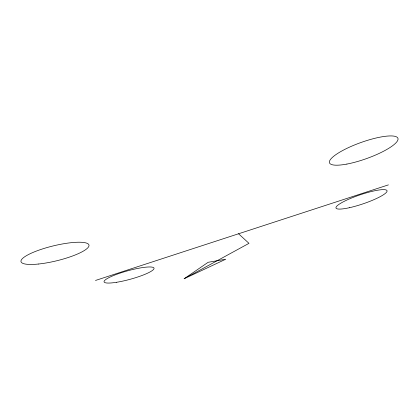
<?xml version="1.0" encoding="UTF-8"?>
<svg xmlns="http://www.w3.org/2000/svg" width="419" height="419" viewBox="0 0 419 419"><rect width="100%" height="100%" fill="white"/><g stroke="black" fill="none" stroke-linecap="round" stroke-linejoin="round"><path stroke-width="0.63" d="M184.151 278.745L208.128 262.299L225.741 259.225L184.151 278.745L248.98 243.345L238.568 233.771M95.49 280.458L388.397 184.884M116.498 282.296A25.894 4.415 -15.3 0 0 154.056 268.385A25.894 4.415 -15.3 0 0 116.608 274.345A25.894 4.415 -15.3 0 0 116.498 282.296M349.352 207.724A26.936 4.735 -18.7 0 0 387.067 190.86A26.936 4.735 -18.7 0 0 348.142 199.475A26.936 4.735 -18.7 0 0 349.352 207.724M38.359 264.038A34.986 7.636 -13.7 0 0 89.011 245.372A34.986 7.636 -13.7 0 0 37.553 250.635A34.986 7.636 -13.7 0 0 38.359 264.038M346.89 164.07A36.353 8.511 -19.7 0 0 398.05 138.925A36.353 8.511 -19.7 0 0 346.173 148.714A36.353 8.511 -19.7 0 0 346.89 164.07"/></g></svg>
